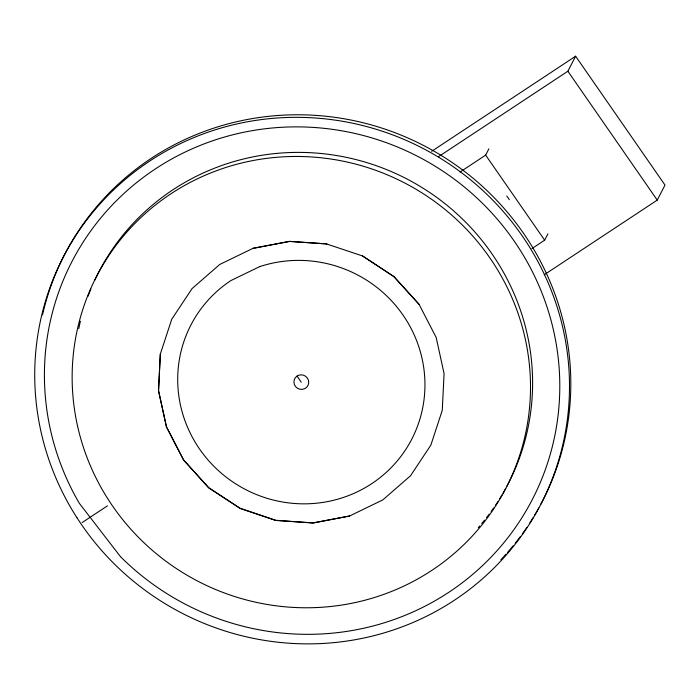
<?xml version="1.0" encoding="UTF-8"?>
<svg xmlns="http://www.w3.org/2000/svg" width="700" height="700" viewBox="0 0 700 700"><rect width="100%" height="100%" fill="white"/><g stroke="black" fill="none" stroke-linecap="round" stroke-linejoin="round"><path stroke-width="1.05" d="M326.83 244.037L362.495 255.929L393.934 276.535L419.064 304.334L436.161 337.435L444.08 373.581L442.269 410.305L430.85 445.113L410.541 475.738L382.848 499.879L349.598 516.005L313.049 523.014L275.704 520.424L240.091 508.419L208.653 487.812L183.531 460.014L166.425 426.912L158.506 390.766L160.326 354.043L171.745 319.235L192.045 288.61L219.739 264.469L252.989 248.343L289.537 241.334L326.882 243.924L289.476 241.456L252.989 248.343M349.598 516.005L313.11 522.891L275.765 520.31L240.152 508.305L208.714 487.699L183.593 459.9L166.486 426.799L158.567 390.652L160.326 354.043M362.495 255.929L393.873 276.649L419.064 304.334M460.119 171.99L485.651 155.12L488.915 148.811M438.471 156.713L567.875 71.225L575.628 56.201L665 185.089L657.247 200.104L544.25 274.759M531.869 248.614L544.644 240.179L547.899 233.87M431.637 151.322L575.628 56.201M82.154 522.55L107.459 505.829M567.875 71.225L657.247 200.104M485.651 155.12L544.644 240.179M301.262 382.235L297.08 376.136L298.83 375.2A7.446 7.254 27.3 0 1 308.7 382.944A7.446 7.254 27.3 0 1 297.588 388.334A7.446 7.254 27.3 0 1 297.106 376.031M538.799 507.99A268.861 261.756 27.3 0 1 534.468 515.497M533.339 517.361A268.861 261.756 27.3 0 1 529.856 522.9M526.837 527.45A268.861 261.756 27.3 0 1 522.445 533.724M520.511 536.375A268.861 261.756 27.3 0 1 515.174 543.314M513.117 545.86A268.861 261.756 27.3 0 1 507.491 552.51M506.048 554.137A268.861 261.756 27.3 0 1 500.929 559.711M42.499 314.939A268.861 261.756 27.3 0 1 394.879 132.676A268.861 261.756 27.3 0 1 540.855 504.201M505.706 488.451A230.457 224.368 27.3 0 1 503.037 493.194M501.935 495.075A230.457 224.368 27.3 0 1 499.66 498.802M497.91 501.576A230.457 224.368 27.3 0 1 495.512 505.242M493.657 507.955A230.457 224.368 27.3 0 1 491.137 511.525M489.195 514.168A230.457 224.368 27.3 0 1 486.552 517.633M484.531 520.196A230.457 224.368 27.3 0 1 481.784 523.556M479.684 526.032A230.457 224.368 27.3 0 1 478.275 527.66M78.75 328.694A230.457 224.368 27.3 0 1 80.404 321.283M88.078 296.205A230.457 224.368 27.3 0 1 90.869 289.1M94.797 280.166A230.457 224.368 27.3 0 1 403.786 177.38A230.457 224.368 27.3 0 1 506.739 486.535M506.756 196.018A8.706 2.424 53.4 0 1 509.311 199.701M259.604 266.656L230.912 280.569A124.311 121.03 27.3 0 0 238.989 485.87A124.311 121.03 27.3 0 0 424.428 395.955A124.311 121.03 27.3 0 0 259.604 266.656M120.461 556.631L79.345 503.344A259.114 252.271 27.3 0 1 278.836 127.47A259.114 252.271 27.3 0 1 544.53 471.817A259.114 252.271 27.3 0 1 120.461 556.631M76.895 517.641A268.861 261.756 27.3 0 0 539.534 506.765A268.861 261.756 27.3 0 0 289.896 117.407A268.861 261.756 27.3 0 0 76.895 517.641M85.584 453.609A230.457 224.368 27.3 0 0 476.175 531.729A230.457 224.368 27.3 0 0 342.221 161.009A230.457 224.368 27.3 0 0 85.584 453.609"/></g></svg>
